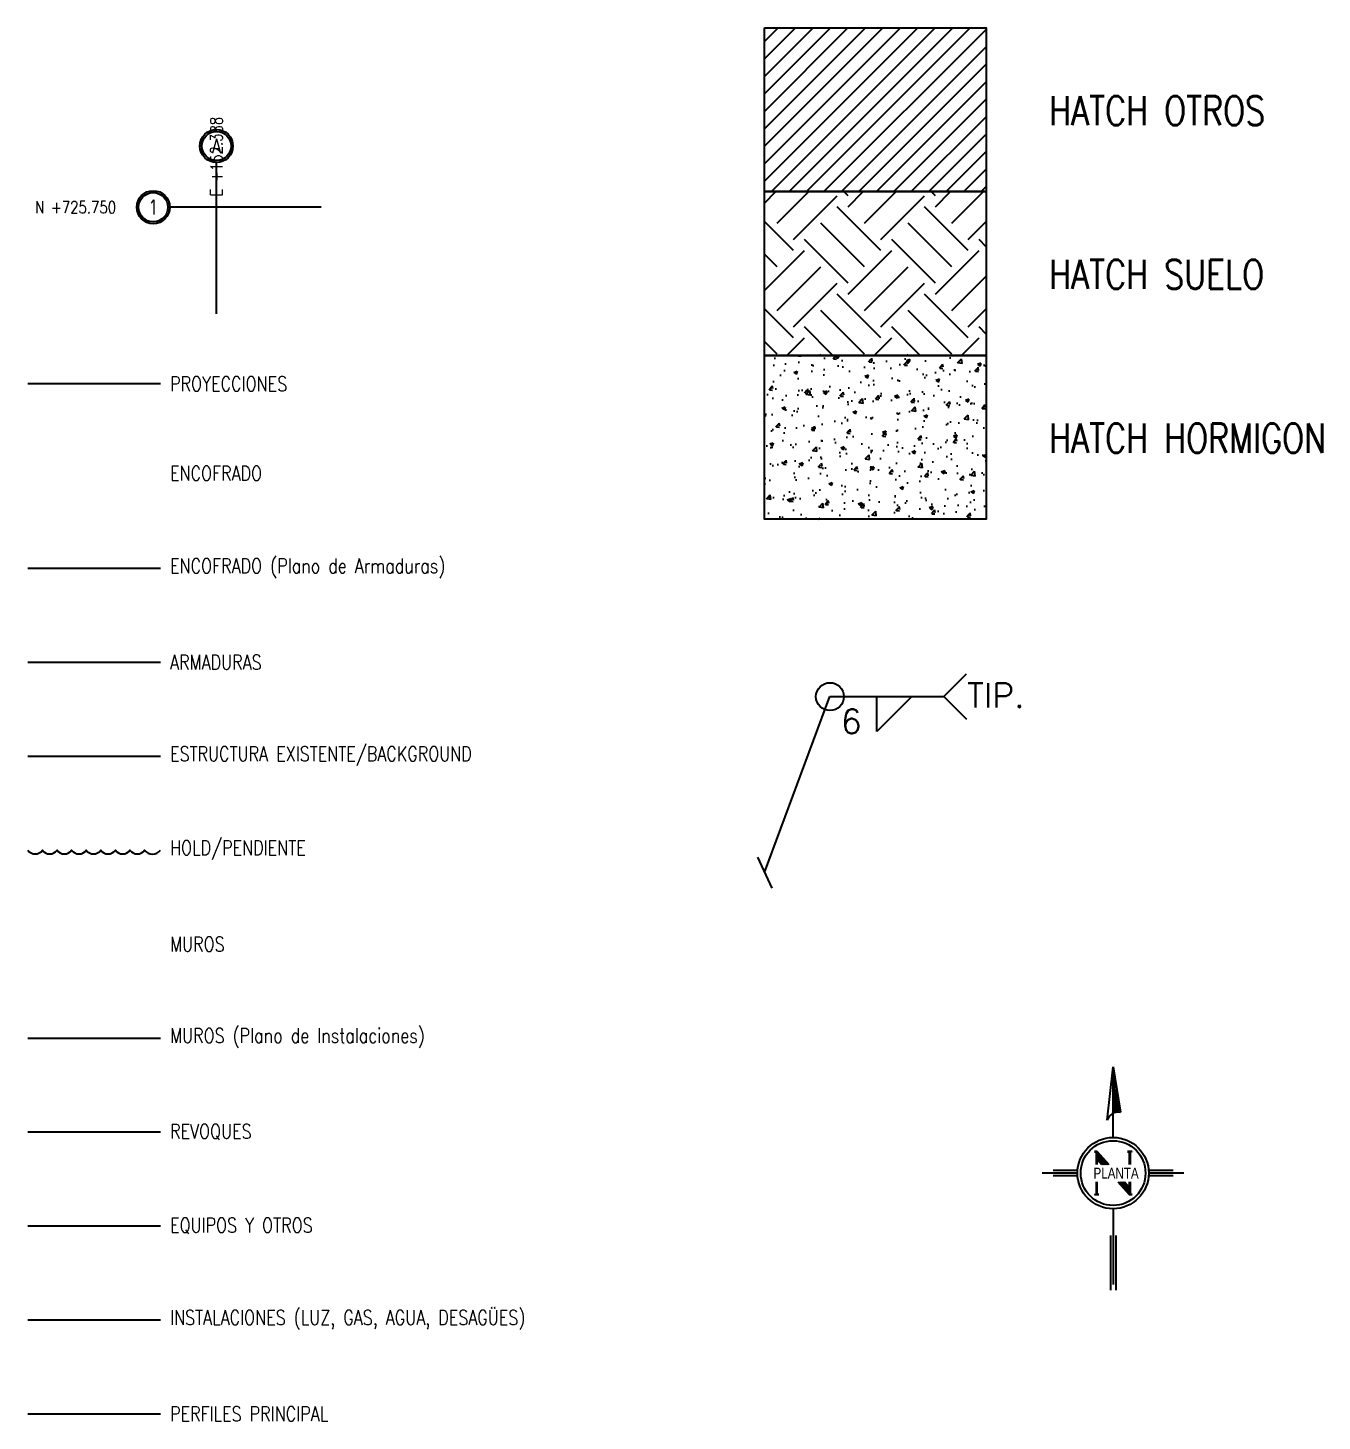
# Model space of a CAD drawing. Header units: millimetres. Extents: x -725228 to 10849, y -8846583 to 5995.
# Drawn here: x -784.8 to -518.6, y 340.9 to 627.4 of the extents above; entities that cross this region are included whole.
import ezdxf
from ezdxf.enums import TextEntityAlignment as Align

# ---------------------------------------------------------------- set-up
doc = ezdxf.new("R2010")
doc.units = ezdxf.units.MM
doc.linetypes.add('CENTER', pattern=[50.8, 31.75, -6.35, 6.35, -6.35])
doc.linetypes.add('HIDDEN', pattern=[9.525, 6.35, -3.175])
for name, color, linetype in [('CI-Armaduras', 4, 'Continuous'), ('CI-Auxiliar2', 2, 'Continuous'), ('CI-Encofrados', 2, 'Continuous'), ('CI-Equipamiento', 253, 'Continuous'), ('CI-I.S. Agua Caliente', 6, 'Continuous'), ('CI-Posiciones', 3, 'Continuous'), ('CI-Proyecciones', 1, 'HIDDEN'), ('CI-Revoques', 2, 'Continuous'), ('ES-Perfiles-g', 4, 'Continuous'), ('GE-Background', 252, 'Continuous'), ('GE-Ejes', 1, 'CENTER'), ('GE-Hatch', 1, 'Continuous'), ('GE-Simbologia', 2, 'Continuous'), ('GE-Titulos', 4, 'Continuous'), ('PENDIENTE', 6, 'Continuous')]:
    doc.layers.add(name, color=color, linetype=linetype)
doc.styles.add('Romans', font='romans.shx', dxfattribs={"width": 0.8})
doc.styles.add('Romans PF', font='romans.shx', dxfattribs={"width": 0.8})
doc.styles.get("Standard").update_dxf_attribs({"font": 'arial.ttf'})
doc.styles.add('T2', font='ROMANS.shx', dxfattribs={"width": 0.8})
doc.dimstyles.new('1-100', dxfattribs={"dimscale": 100, "dimtxt": 2.2, "dimasz": 1.5, "dimexe": 1, "dimexo": 0, "dimgap": 1, "dimtad": 1, "dimdec": 0, "dimzin": 9, "dimdsep": 46, "dimtxsty": 'T2', "dimblk": 'ARCHTICK', "dimcen": 0, "dimdle": 1, "dimclrd": 256, "dimclre": 256, "dimclrt": 2, "dimadec": 0, "dimazin": 0, "dimtfac": 0.666667, "dimtdec": 0, "dimtmove": 0, "dimatfit": 3, "dimldrblk": 'OBLIQUE', "dimfxl": 1, "dimtolj": 1, "dimtzin": 0, "dimlwd": -1, "dimlwe": -1, "dimarcsym": 0})

# ---------------------------------------------------------------- blocks, each defined once
blk = doc.blocks.new('_ArchTick')
at = {"color": 0, "linetype": 'ByBlock', "const_width": 0.15}
blk.add_lwpolyline([(-0.5, -0.5), (0.5, 0.5)], dxfattribs=at)
blk = doc.blocks.new('NORTE')
at = {"layer": 'GE-Simbologia'}
for p, q in [((6412577.34, 6135585.54), (6412578.54, 6135596.5)), ((6412578.54, 6135596.5), (6412580.03, 6135587.18)), ((6412578.54, 6135582.01), (6412578.54, 6135596.5)), ((6412578.91, 6135587.12), (6412578.91, 6135594.17)), ((6412579.29, 6135587.2), (6412579.29, 6135591.84)), ((6412579.66, 6135587.22), (6412579.66, 6135589.51)), ((6412575.26, 6135579.1), (6412574.7, 6135579.1)), ((6412574.7, 6135579.1), (6412575.04, 6135578.99)), ((6412575.04, 6135578.99), (6412575.04, 6135576.47)), ((6412575.15, 6135579.1), (6412575.15, 6135576.47)), ((6412575.26, 6135579.1), (6412577.65, 6135576.47)), ((6412575.26, 6135576.47), (6412575.26, 6135579.1)), ((6412575.26, 6135578.88), (6412577.45, 6135576.47)), ((6412575.26, 6135578.65), (6412577.24, 6135576.47)), ((6412581.53, 6135579.1), (6412581.87, 6135578.99)), ((6412582.43, 6135579.1), (6412581.53, 6135579.1)), ((6412581.87, 6135579.1), (6412581.87, 6135576.47)), ((6412581.98, 6135579.1), (6412581.98, 6135576.47)), ((6412582.43, 6135579.1), (6412582.09, 6135578.99)), ((6412582.09, 6135576.47), (6412582.09, 6135579.1)), ((6412575.26, 6135578.43), (6412577.04, 6135576.47)), ((6412575.26, 6135578.2), (6412576.84, 6135576.47)), ((6412575.26, 6135577.98), (6412576.63, 6135576.47)), ((6412575.26, 6135577.76), (6412576.43, 6135576.47)), ((6412575.26, 6135577.53), (6412576.23, 6135576.47)), ((6412571.21, 6135574.68), (6412563.98, 6135574.68)), ((6412571.24, 6135575.24), (6412566.22, 6135575.24)), ((6412571.24, 6135574.12), (6412566.22, 6135574.12)), ((6412575.04, 6135572.88), (6412575.04, 6135570.25)), ((6412575.15, 6135572.88), (6412575.15, 6135570.25)), ((6412575.26, 6135570.25), (6412575.26, 6135572.88)), ((6412579.48, 6135572.88), (6412581.87, 6135570.25)), ((6412579.68, 6135572.88), (6412581.87, 6135570.48)), ((6412579.89, 6135572.88), (6412581.87, 6135570.7)), ((6412580.09, 6135572.88), (6412581.87, 6135570.92)), ((6412580.29, 6135572.88), (6412581.87, 6135571.15)), ((6412580.5, 6135572.88), (6412581.87, 6135571.37)), ((6412580.7, 6135572.88), (6412581.87, 6135571.6)), ((6412580.9, 6135572.88), (6412581.87, 6135571.82)), ((6412581.87, 6135572.88), (6412581.87, 6135570.25)), ((6412581.98, 6135572.88), (6412581.98, 6135570.25)), ((6412582.09, 6135570.36), (6412582.09, 6135572.88)), ((6412590.86, 6135575.24), (6412585.85, 6135575.24)), ((6412590.86, 6135574.12), (6412585.85, 6135574.12)), ((6412593.1, 6135574.68), (6412585.87, 6135574.68)), ((6412574.7, 6135570.25), (6412575.04, 6135570.36)), ((6412574.7, 6135570.25), (6412575.6, 6135570.25)), ((6412575.6, 6135570.25), (6412575.26, 6135570.36)), ((6412581.87, 6135570.25), (6412582.43, 6135570.25)), ((6412582.43, 6135570.25), (6412582.09, 6135570.36)), ((6412578.54, 6135567.35), (6412578.54, 6135551.76)), ((6412577.98, 6135561.82), (6412577.98, 6135550.64)), ((6412579.1, 6135561.82), (6412579.1, 6135550.64))]:
    blk.add_line(p, q, dxfattribs=at)
for radius in [7.33, 6.66]:
    blk.add_circle((6412578.54, 6135574.68), radius, dxfattribs=at)
blk.add_arc((6412579.6, 6135584.86), 2.35, 79.3384, 163.3906, dxfattribs=at)
at = {"layer": 'GE-Simbologia', "width": 0.762214}
blk.add_text('PLANTA', height=2.24, dxfattribs=at).set_placement((6412574.51, 6135573.55), (6412583.8, 6135573.55), align=Align.FIT)

msp = doc.modelspace()

# ---------------------------------------------------------------- hatches: boundary and pattern name
at = {"layer": 'GE-Hatch'}
h = msp.add_hatch(dxfattribs=at)
h.set_pattern_fill('ANSI31', color=256, scale=0.8, style=0)
h.set_pattern_definition([(45, (32294.2435, -3816.45), (-1.79605122, 1.79605122), [])])
h.paths.add_polyline_path([(-587.717, 627.43), (-633.317, 627.43), (-633.317, 593.75), (-587.717, 593.75)])
h = msp.add_hatch(dxfattribs=at)
h.set_pattern_fill('EARTH', color=256, scale=2, angle=45, style=0)
h.set_pattern_definition([(45, (32294.243, -3816.45), (1e-15, 17.960512), [12.7, -12.7]), (45, (32290.876, -3813.082), (1e-15, 17.960512), [12.7, -12.7]), (45, (32287.508, -3809.715), (1e-15, 17.960512), [12.7, -12.7]), (135, (32287.508, -3807.47), (-17.960512, 1e-15), [12.7, -12.7]), (135, (32290.876, -3804.102), (-17.960512, 1e-15), [12.7, -12.7]), (135, (32294.243, -3800.735), (-17.960512, 1e-15), [12.7, -12.7])])
h.paths.add_polyline_path([(-587.717, 593.75), (-633.317, 593.75), (-633.317, 560.07), (-587.717, 560.07)])
h = msp.add_hatch(dxfattribs=at)
h.set_pattern_fill('AR-CONC', color=256, scale=0.04, style=0)
h.set_pattern_definition([(50, (32294.2435, -3816.45), (7.2873868, -0.6375634), [0.762, -8.382]), (355, (32294.2435, -3816.45), (-1.409713, 7.6422657), [0.6096, -6.7056]), (100.451, (32294.851, -3816.503), (5.8777, 7.0046675), [0.6476, -7.1236]), (46.1842, (32294.2435, -3814.418), (10.8431616, -1.681693), [1.143, -12.573]), (96.6356, (32295.147, -3814.558), (9.4961694, 9.8970222), [0.9714, -10.6854]), (351.184, (32294.243, -3814.418), (9.4961842, 9.8970047), [0.9144, -10.0584]), (21, (32295.2595, -3814.926), (6.0645952, -4.0906207), [0.762, -8.382]), (326, (32295.2595, -3814.926), (2.4720811, 7.3675186), [0.6096, -6.7056]), (71.4514, (32295.765, -3815.267), (8.5366596, 3.2769143), [0.6476, -7.1236]), (37.5, (32294.2435, -3816.45), (0.12354413, 3.38220155), [0, -6.62432, 0, -6.8072, 0, -6.731]), (7.5, (32294.2435, -3816.45), (2.6727865, 4.007223), [0, -3.88112, 0, -6.47192, 0, -2.5654]), (327.5, (32291.9778, -3816.45), (5.4236238, -0.22914976), [0, -2.54, 0, -7.9248, 0, -10.5156]), (317.5, (32290.962, -3816.45), (5.92516726, 1.01705964), [0, -3.302, 0, -5.26288, 0, -7.4676])])
h.paths.add_polyline_path([(-587.717, 560.07), (-633.317, 560.07), (-633.317, 526.39), (-587.717, 526.39)])

# ---------------------------------------------------------------- linework, layer by layer
at = {"layer": 'CI-Armaduras'}
msp.add_line((-784.802, 496.975), (-757.546, 496.975), dxfattribs=at)
at = {"layer": 'CI-Auxiliar2'}
for points in [[(-633.317, 627.43), (-587.717, 627.43), (-587.717, 593.75), (-633.317, 593.75)], [(-633.317, 593.75), (-587.717, 593.75), (-587.717, 560.07), (-633.317, 560.07)], [(-633.317, 560.07), (-587.717, 560.07), (-587.717, 526.39), (-633.317, 526.39)]]:
    msp.add_lwpolyline(points, close=True, dxfattribs=at)
at = {"layer": 'CI-Encofrados'}
msp.add_line((-784.802, 516.295), (-757.546, 516.295), dxfattribs=at)
at = {"layer": 'CI-Equipamiento'}
msp.add_line((-784.802, 381.055), (-757.546, 381.055), dxfattribs=at)
at = {"layer": 'CI-I.S. Agua Caliente'}
msp.add_line((-784.802, 361.735), (-757.546, 361.735), dxfattribs=at)
at = {"layer": 'CI-Proyecciones', "ltscale": 100}
msp.add_line((-757.546, 554.24), (-784.802, 554.24), dxfattribs=at)
at = {"layer": 'CI-Revoques'}
for p, q in [((-784.802, 419.695), (-757.546, 419.695)), ((-784.802, 400.375), (-757.546, 400.375))]:
    msp.add_line(p, q, dxfattribs=at)
at = {"layer": 'ES-Perfiles-g'}
msp.add_line((-784.802, 342.415), (-757.546, 342.415), dxfattribs=at)
at = {"layer": 'GE-Background'}
msp.add_line((-784.802, 477.655), (-757.546, 477.655), dxfattribs=at)
at = {"layer": 'GE-Ejes', "ltscale": 1000}
for p, q in [((-746.019, 568.63), (-746.019, 599.735)), ((-724.513, 590.546), (-755.618, 590.546))]:
    msp.add_line(p, q, dxfattribs=at)
at = {"layer": 'GE-Ejes', "color": 3, "linetype": 'ByBlock'}
for centre, radius in [((-746.019, 603.135), 3.4), ((-746.019, 603.135), 3), ((-759.018, 590.546), 3.4), ((-759.018, 590.546), 3)]:
    msp.add_circle(centre, radius, dxfattribs=at)
at = {"layer": 'GE-Simbologia'}
for p, q in [((-596.431, 489.905), (-591.771, 494.565)), ((-610.201, 482.705), (-610.201, 489.905)), ((-602.997, 489.9), (-610.201, 482.705)), ((-596.431, 489.905), (-591.771, 485.244))]:
    msp.add_line(p, q, dxfattribs=at)
msp.add_circle((-619.863, 489.905), 2.868, dxfattribs=at)
at = {"layer": 'PENDIENTE'}
msp.add_lwpolyline([(-784.802, 458.335, 0.5205671), (-781.802, 458.335, 0.5205671), (-778.802, 458.335, 0.5205671), (-775.802, 458.335, 0.5205671), (-772.802, 458.335, 0.5205671), (-769.802, 458.335, 0.5205671), (-766.802, 458.335, 0.5205671), (-763.802, 458.335, 0.5205671), (-760.802, 458.335, 0.5205671), (-757.546, 458.335, 0.5205671)], format="xyb", dxfattribs=at)

# ---------------------------------------------------------------- block references
msp.add_blockref('NORTE', (-6413140.171, -6135182.758))

# ---------------------------------------------------------------- texts
at = {"layer": 'CI-Posiciones', "style": 'Romans'}
for s, p in [('TIP.', (-591.627, 487.643)), ('6', (-617.617, 482.298))]:
    msp.add_text(s, height=5, dxfattribs=at).set_placement(p)
at = {"layer": 'GE-Ejes', "color": 2, "insert": (-746.019, 609.135), "char_height": 2.5, "attachment_point": 6, "rotation": 90, "style": 'Romans'}
msp.add_mtext('E +152.388', dxfattribs=at)
at = {"layer": 'GE-Ejes', "color": 3, "char_height": 3, "width": 2.66667, "attachment_point": 5, "style": 'Romans'}
for s, insert in [('A', (-746.019, 603.135)), ('1', (-759.018, 590.546))]:
    msp.add_mtext(s, dxfattribs=dict(at, insert=insert))
at = {"layer": 'GE-Ejes', "color": 2, "insert": (-765.018, 590.546), "char_height": 2.5, "attachment_point": 4, "style": 'Romans'}
msp.add_mtext('\\pi-18.286;N +725.750', dxfattribs=at)
at = {"layer": 'GE-Titulos', "attachment_point": 4, "line_spacing_factor": 1.200001, "style": 'Romans PF'}
for s, insert, char_height, width in [('{\\H0.75x;HATCH OTROS}', (-574.805, 610.41), 8, 570.84466), ('{\\H0.75x;HATCH SUELO}', (-574.805, 576.73), 8, 570.84466), ('{\\H0.75x;PROYECCIONES}', (-755.546, 554.24), 4, 285.42233), ('{\\H0.75x;HATCH HORMIGON}', (-574.805, 543.05), 8, 570.84466), ('{\\H0.75x;ENCOFRADO}', (-755.546, 535.835), 4, 285.42233), ('{\\H0.75x;ENCOFRADO (Plano de Armaduras)}', (-755.546, 516.295), 4, 285.42233), ('{\\H0.75x;ARMADURAS}', (-755.546, 496.975), 4, 285.42233), ('{\\H0.75x;ESTRUCTURA EXISTENTE/BACKGROUND}', (-755.546, 477.655), 4, 285.42233), ('{\\H0.75x;HOLD/PENDIENTE}', (-755.546, 458.335), 4, 285.42233), ('{\\H0.75x;MUROS}', (-755.546, 439.015), 4, 285.42233), ('{\\H0.75x;MUROS (Plano de Instalaciones)}', (-755.546, 419.695), 4, 285.42233), ('{\\H0.75x;REVOQUES}', (-755.546, 400.375), 4, 285.42233), ('{\\H0.75x;EQUIPOS Y OTROS}', (-755.546, 381.055), 4, 285.42233), ('{\\H0.75x;INSTALACIONES (LUZ, GAS, AGUA, DESAGÜES)}', (-755.546, 361.735), 4, 285.42233), ('{\\H0.75x;PERFILES PRINCIPAL}', (-755.546, 342.415), 4, 285.42233)]:
    msp.add_mtext(s, dxfattribs=dict(at, insert=insert, char_height=char_height, width=width))

# ---------------------------------------------------------------- leaders
at = {"layer": 'GE-Simbologia', "color": 1}
msp.add_leader([(-633.317, 453.705), (-619.863, 489.905), (-596.431, 489.905)], dimstyle='1-100', override={"dimscale": 2, "dimasz": 2.5, "dimtad": 0}, dxfattribs=at)

doc.saveas('drawing.dxf')
